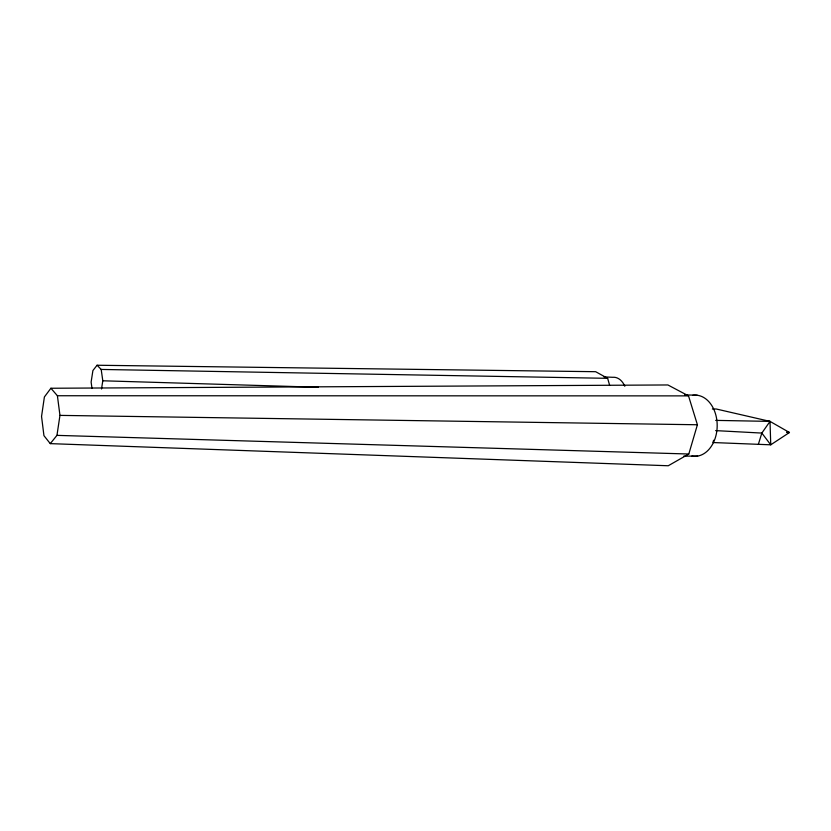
<?xml version="1.0" encoding="UTF-8"?>
<svg xmlns="http://www.w3.org/2000/svg" width="831" height="831" viewBox="0 0 831 831"><rect width="100%" height="100%" fill="white"/><g stroke="black" fill="none" stroke-linecap="round" stroke-linejoin="round"><path stroke-width="1.25" d="M50.276 443.629L56.955 435.371L59.957 415.386L57.401 395.743L50.909 388.254L44.396 396.958L41.55 416.445L43.939 435.652L50.276 443.629L668.249 465.755L688.806 454.017L697.406 424.755L688.515 395.878L667.895 384.961L50.909 388.254M101.507 388.991L102.805 380.785L101.185 369.442L97.071 365.245L92.916 370.522L91.119 382.083L91.981 388.306M713.621 440.233L712.925 442.539L770.742 444.814L789.45 432.504L770.015 421.39L716.208 408.997L712.396 409.029M758.36 444.325L761.84 433.076L770.015 421.39L767.439 421.296M683.736 456.146L697.645 456.094M57.401 395.743L688.515 395.878M786.864 432.473L789.45 432.504L786.915 432.016M97.071 365.245L595.64 371.696L607.638 378.323L609.674 385.439M59.957 415.386L697.406 424.755M101.185 369.442L607.638 378.323M715.668 420.382L770.015 421.39L770.742 444.814L761.84 433.076L715.647 430.614M102.805 380.785L318.19 387.256M56.955 435.371L688.806 454.017M684.702 394.85L697.334 395.276M603.992 376.931L612.686 377.295A20.193 13.628 -88.1 0 1 624.808 386.249M692.701 395.307A30.612 22.177 -89.4 0 1 717.184 426.126A30.612 22.177 -89.4 0 1 691.859 456.053"/></g></svg>
